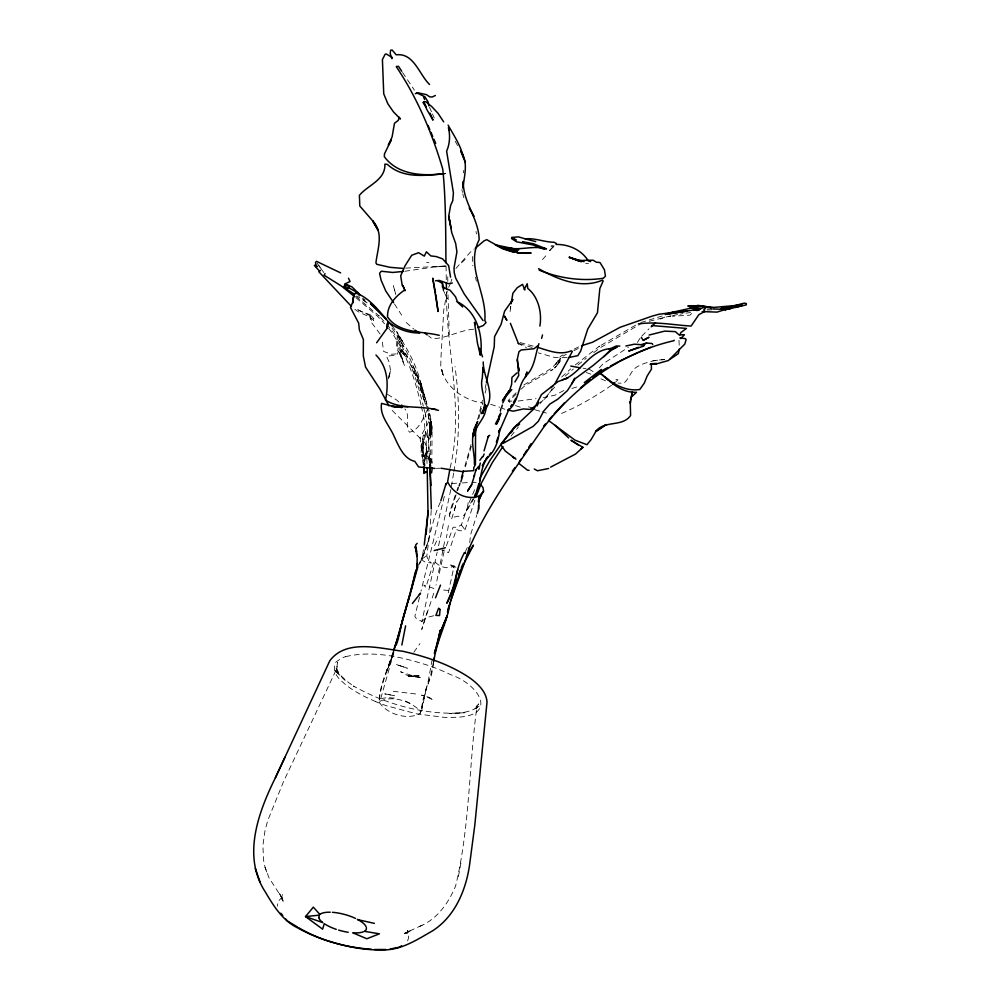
<?xml version="1.0" encoding="UTF-8"?>
<svg xmlns="http://www.w3.org/2000/svg" width="1000" height="1000" viewBox="0 0 1000 1000"><rect width="100%" height="100%" fill="white"/><g stroke="black" fill="none" stroke-linecap="round" stroke-linejoin="round"><path stroke-width="0.75" stroke-dasharray="5 3.75" d="M431.225 510.375L429.812 532.475L426.812 555.737L427.812 559.9L431.425 563.05L425.112 562.062L422.725 560.588L421.975 558.9L424.312 544.338M397.438 346.463L398.325 335.15L400.4 345.412L402.562 350.3L399.288 353.75L391.362 354.225L383.537 351.388L382.1 339.9M423.713 469.137L424.125 464.025M472.5 256.5L472.825 265.85M469.762 542.688L470.513 534.987L476.912 514.688M510.688 306.625L510.025 312.075L510.8 306.413M463.363 172.963L463.7 170.387M419.688 926.363C437.2 919.262 448.575 902.938 455.588 886.038C469.825 827.188 468.862 765.75 477 705.888L476.425 708.95L478.575 703.875L474.113 709.425L479.637 705.763C470.962 712.475 459.625 713.413 449.038 713.6L464.875 712.675C426.213 715.763 387.025 704.775 353.4 686.025L354.562 686.812L345.737 680.45L339.475 674.15L335.538 667.738L338.038 672.138L336.475 667.425L336.675 670.113L337.512 662.45L336.688 668.775L283.488 781.712L267.712 820.6L265 830.6L262.887 845.575L263.587 860.163L265.038 867.312L269.012 877.8L282.812 899.212L279.562 893.65L283.125 901.263L282 897.725L282.425 894.212L281.025 900.65L281.875 897.375L278.25 901.312L277.325 906.225M467.725 505.763L468.175 502.713M453.65 473.088L451.1 488.162M453.888 471.562C460.125 436.912 459.712 401.375 455.012 366.562M486.2 383.525L484.438 391.975M433.688 662.55L431.55 674.788L425.662 690.5L426.525 687.075L421.475 711.85C421.725 694.5 431.438 679.488 433.263 662.513M444.55 541.775L436.037 585.125M450.15 467.762C464.387 409.263 446.1 350.538 446.438 291.812M458.413 876.6L461.087 862.087M450.087 516.888L449.35 515.788L450.5 509.738L455.387 494.775M450.812 489.625L437.475 550.825M432.15 659.638L428.2 681.137L420.387 713.213C408.038 720.675 387.4 714.312 379.562 702.763L393.913 652.237M448.275 592.875L454.2 565.662C447.975 570.138 438.237 566.712 434.175 560.7L425.85 587.375L423.688 585.062L434.762 588.763M419.55 597.112L414.85 616.4L415.887 618.038L421.863 621.587L437.137 552.337M439.263 573.425L444.087 551.55M448.375 525.562L446.475 537.663M444.325 496.337L420.988 591.175M447.15 291.4L443.775 309.938L441 357.038L440.737 366.238L443.225 376.225L441.55 368.237C444.387 386.912 464.663 400.525 482.312 403M485.138 393.062L486.213 388.7M477.612 419.688L482.45 400.275M388.8 377.825L390.675 370.325L388.837 376.163M478.762 418.688L479.825 414.462M480.175 413.05L482.65 403.175M388.413 378.812L390.525 370.737L389.275 362.512L386.512 356.112L396.712 355.25L398.325 351.788L396.362 346.9L397.325 336.35M393.175 651.838L386.587 671.175L393.938 651.112C388.45 667.725 379.637 683.85 379.15 701.675C380.425 684.412 388.312 668.637 393.825 652.487L387.038 671.1L393.862 650.675M471.025 444.55L463.963 469.3M500 410.863L500.688 408.275M500.225 412.725L501.25 408.9M471.35 446.2L465.475 466.662M451.7 518.812L456.85 501.712L461.625 495M454.275 510.55L456.863 501.7M444.837 550.138L441.85 550.075L448.575 552.625L456.362 529.525L459.925 530.737L463.625 530.775L465 529.837L475.55 498.075M456.087 494.725L449.35 515.788M440.4 502.137C430.825 521.962 429.825 544.462 419.487 564.012L428.75 539.987L424.3 552.612L418.45 565.363M407.612 940.812L408.65 937.7L407.625 930.487L406.887 934.925L408.113 930.95L404.762 934.488L410.487 930.6L404.25 933.487L423.363 924.663M451.037 281.613L451.875 279.1M458.725 486.075L459.688 483.188M459.363 486.287L460.337 483.4M433.762 593.25L421.725 629.45L428.175 608.862M446.388 545.85L453.113 527.238L457.25 527.238L461.388 524.925L469.062 502.625L475.062 488.713M434.562 545.575L438.175 537.3M448.675 287.312L451.075 282M465.425 551.475L467.3 547.513M427.3 409.787C422.975 418.113 419.963 429.387 409.762 432.188L409.275 431.975C404.487 425.025 410.6 415.625 404.875 408.925M552.137 388.462C549.188 394.05 545.475 399.375 539.812 402.512M637.425 342.45L640.713 337.175M472.95 498.913L463.8 515.725L474.1 498.338M421.975 558.9L426.812 555.737M413.837 652.25L419.925 643.65M511 436.138L518.362 427.05M455.913 268.45L470.487 252.013L474.038 249.237M539.763 403.913L555.662 386M542.45 259.587L546.85 254.688M421.863 621.587L425.775 617.737L433.938 615.7M599.338 367.875L603.05 363.812L628.462 347.25M549.675 250.463L554.138 245.925L549.675 250.463L554.138 245.925L551.587 245.688L548.7 247.925M561.7 377.013L570.7 368.85M641.75 336.138L648.988 328.812M461.488 262.85L465.988 258.65M379.913 701.338C392.512 695.025 410.475 701.263 420.112 710.85L420.387 713.213M691.675 313.525L689.875 315.175L672.387 316.225M520.825 389.425L524.788 385.838L553 369.3L551.587 370.5L556.325 366.138L554.575 368.4L561.45 359.825L556.737 365.188L561.2 357.125L566.275 354.3M565.188 376.163L573.325 369.038M577.962 364.963L586.388 358.188M615.875 381.675L618.038 379.8L612.525 379M575.312 364.913L599.513 346.138L598.425 346.825L638.075 323.713M593.775 352.6L599.938 347.938L640.5 323.925M516.175 394.162L508.862 401.337L511.9 401.062M611.512 385.275C595.237 396.512 577.975 406.725 559.663 414.225M516.112 392.75L508.1 400.588L510.575 403.175M523.837 384.975L552 368.025L560.413 358.512L555.775 364.45L560.425 356.4L562.925 354.938M574.1 349.15L578.925 346.688M573.875 350.688L580.138 347.55M443.65 174.438L445.812 173.412L444.312 173.688M660.175 319.075L665.238 316.938L670.825 316.238M563.837 390.525L554.938 395.188L543.188 397.713M640.812 322.537L662.113 316M571.888 388.462L578.725 386.375M649.237 321.3L671.175 315.763M462.287 482.962L470.675 482.287M345.675 656.663C373.212 650.013 402.163 657.087 428.537 665.525A75.713 25.362 15.3 0 1 450.55 674.638C479.338 684.338 499.562 716.825 454.125 717.325A75.763 25.412 15.3 0 1 444.062 717.325L416.637 713.863L387.337 705.962M454.1 517.087L458.062 516.138L461.4 517.238M473.612 329.212C459.175 330.363 446.675 338.475 432.137 338.713L428.475 335.863M672.65 315.5L678.55 314.438M680.025 314.175L682.975 313.65M518.125 401.075L536.05 398.65M451.65 483.688L457.912 483.013M404.762 271.275L434 267.025L448.363 265.925M685.975 313.163L690.55 312.488M381.625 698.45L385.875 697.837M664.362 359.588C654.912 360.025 645.462 362.2 637.112 366.763C630.562 370.562 629.5 378.85 623.562 383.325L618.013 383.075M652.812 360.662L664.525 359.575M405.588 268.125L445.275 265.975M585.688 263.7L588.45 263.45M706.812 309.05L711.3 308.7M435.8 266.887L445.562 266.137M707.35 310.05L711.975 309.762M436.375 468.363L440.675 468.2M472.038 482.375L476.1 482.35M566.95 357.575L554.9 357.512L538.35 352.875M426.65 262.525L428.963 262.638M393.25 691.3L419.062 694.375M389.3 697.775L395.238 698.138M710.6 308.725L713 308.888M448.6 590.475L440.75 589.8M583.038 368.2L585.95 368.575M605.575 380.812L597.7 377.475M528.387 406.838L531.225 407.537M520.075 342.575L533.188 346.125M535.05 409.812L540.712 411.45M542.137 411.863L546.388 413.088M490.6 404.3L499.825 407.262M519.35 343.6L532.05 347.413M370.275 314.725L362.388 312.175L356.388 308.938L368.612 314.913L373.875 318.775L370.275 314.725L371.45 320.438M515.5 405.6L521.075 407.475M551.675 246.65L552.95 247.1M586.2 372.488L591.3 374.35M501.075 407.775L504.825 409.288M375.812 701.612L368.7 698.487A76.225 25.562 15.3 0 1 358.988 693.538L353.263 690.125A75.838 25.438 15.3 0 1 341.95 681.413C336.337 676.975 332.175 669.338 335.675 662.312L340.037 659.175A75.062 26.325 17.7 0 1 345.613 656.625M455.938 567.263L449.25 564.075L454.338 567.925M405.487 701.075L413 704.65M517.475 343.15L526.45 347.6M588.85 368.95L594.05 372.2M367.113 302.875L356.9 295.875M354.9 309.325C360.513 314.288 368.488 314.738 373.675 320.35L369.762 316.112L370.95 321.8L380.262 334.25M363.088 298.475L365.363 300.062M365.962 302L358.638 295.462M355.788 296.238L379.225 316.038L378.375 315.2L385.438 322.825M356.037 297.762L377.512 316.175L384.575 323.825M406.225 322.525L413.925 329.212M387.5 394.325L396.8 400.125L402.675 405.487M392.15 410.425L425.475 443.537L426.662 453.075L426.6 446.8L426.463 457.738L429.95 462.038L431.225 466.7L430.5 461.5L427.525 455.988L430.312 464.237L430.712 428.888L427.638 409.65M386.45 323.925C406.238 346.812 416.275 377.025 423.325 406.125M388.612 328.212C405.438 350.375 414.85 377.812 420.975 404.825M461.388 524.925L465 529.837M391.962 328C408.488 350.525 418.975 377.038 425.325 404.1L416.15 376.238L411.213 365.712C418.875 378.5 421.238 393.312 426.925 406.863M392.175 325.812C406.075 345.725 419.4 368.275 422.55 392.65L420.9 382.6L426.925 404.237L417.55 375.675L412.612 365.075L420.375 381.8L430.2 414.7L432.113 428.312L431.775 463.85L428.95 455.65L431.962 461.238L432.488 466.337M322.238 270.4L323.85 272.6M318.9 265.663L323.438 271.975M317.087 263.137L321.375 269.188M402.575 72.487L414.387 90.125M394.45 303.962L401.675 315.125M457.65 145.65L454.462 139.9M429.738 460.163L427.85 456.35L427.638 451.413M432.438 113.925L434.237 118.012M429.475 107.163L431.825 112.55M265.038 867.312L267 872.725M395.725 294.188L393.325 285.725L395.737 294.125M462.788 193.863L463.875 197.75M423.675 407.575L425.775 416.262L425.538 414.325L428.462 439.85L429.9 466.975M421.312 406.337L423.75 416.912L426.163 440.712L427.15 466.438M475.525 277.162L476.375 281.238M461.887 189.525L462.488 192.413M475.988 231.438L476.5 233.962M423.35 464.688L422.812 460.675L426.6 450.775L423.088 461.85L424.5 465.538L421.075 451.737L423.387 434.938L421.388 446.475L421.825 443.425L422.212 457.013L420.062 437.775L429.562 420.125L430.438 430.5L428.275 439.375L430.387 428.237L430.037 422.038L430.238 432.95L430.387 428.237L429.562 435.125L429.762 423.575L430.438 430.5L427.425 409.65M425 465.562L422.537 442.8L423.013 453.787L423.162 443.288L424.725 434.9L422.4 451.425L424.55 461.587L428.113 450.712L424.237 460.363L424.625 465.838M428.462 439.85L428.338 437.762L429.963 467M449.275 334.712L447.875 290.825M678.988 340.25L679.225 346.075M446.05 265.963L446.325 281.25M447.762 276.837L447.8 281.5M387.275 706.025A75.5 25.6 15.2 0 1 375.725 701.65M431.912 426.138L429.775 439.225L431.887 427.8L431.413 421.525L431.675 433.312L431.887 427.8L431.037 434.988L431.275 423.137L431.85 430.412L430.312 418.963L431.912 426.138L428.95 413.188L431.912 426.138M419.075 675.888L408.35 675.987L400.575 671.737L413.862 676.175L421.962 677.75L408.35 675.987L419.075 675.888M413.862 676.175L408.35 675.987L413.862 676.175M388.55 694.5L384.762 693.888L394.35 695.738L388.55 694.5M424.562 695.725L421.488 695.15L429.012 697.3L433.363 700.1L424.562 695.725M401.213 666.112L395.788 664.362L407.375 668.25L401.213 666.112M345.062 680.163L334.35 669.9L345.062 680.163M401.325 351.825L397.738 348.113L406.262 357.113L401.325 351.825M402.375 350.95L398.837 347.262L407.638 356.45L402.375 350.95M402.375 341.213L396.675 331.587L402.688 342.013L402.375 341.213M400.938 341.863L399.288 338.512L403.275 346.637L400.938 341.863M447.175 298.525L443.038 289.675L447.175 298.525M400.725 355.662L398.263 350.262L404.6 365.9L400.675 353.775L402.875 360.5L400.725 355.662M426.962 435.125L425.387 431.587L427.863 437.5L426.962 435.125"/><path stroke-width="1.5" d="M442.45 287.325L442.45 283.337L437.887 280.788M424.087 467.025L424.062 470.037L423.7 467.362M474.688 460.1L474.575 464.637C474.675 453 470.262 441.15 474.3 429.7L472.825 436.8L474.288 428.512L477.65 421.475L475.763 426.163M477.325 513.325L478.55 509.237L479.5 495.85L483.562 491.175L483.025 487.55L480.775 484.775M417.312 568.825L417.5 563.337M538.938 343.675C535.05 354.975 534.9 368.025 525.262 376.65M426.112 534.388L428.162 510.8M498.7 430.913L498.612 431.863L500.213 428.562M469.3 547.312C463.275 568.9 453.612 589.763 447.512 611.6M479.663 481.075L479.988 478.312M388.938 405.887L379.975 389.113L365.55 367.1L363.312 355.9L363.375 339.5L359.4 330.062L358.663 323.113L350.525 307.562L352.85 301.863L353.625 295.85L355.412 292.987C371.075 297.913 381 314.413 392.175 325.812M352.663 303.275L353.413 297.638L352.85 301.863M539.875 326.087C542.112 313.025 538.525 296.938 527.775 288.438L527.25 284.05M431.587 472.875L432.3 467.638M485.45 408.75L485.913 405.513C487.113 417.688 475.288 424.7 473.587 436.025L475.462 428.325M674.137 340.2L674.062 340.675C621.375 352.663 575.712 385.487 543.125 428.038C516.275 467.2 487.312 505.5 468.7 549.55M484.05 409.188L482.875 413.512L485.2 404.725L484.162 408.888L481.3 413.638C489.487 403.2 478.925 389.9 482.3 378.125L482.962 367.4L483.263 372.287M424.312 544.338L428.013 512.475L427.2 467.95M511.112 303.75L512.913 293.188L517.225 287.725L522.513 284.387L524.913 289.925L524.163 289.3L527.062 284.15M486.425 382.175L494.237 346.712L494.575 336.6L501.05 324.438L504.575 311.262L512.875 299.5L511.388 302.162M433.95 661.025C436.362 640.725 447.3 622.837 449.988 602.712M730.763 307.2L730.512 308.612L725.888 308.9M433.525 661L434.062 657.962M476.538 427.225L475.55 432.85L475.438 464.562L473.725 467.638L473.738 470.625L461.6 471.525L441.275 468.25M500 413.963L499.125 418.963L496.788 424.025M447.713 481.188L449.875 469.25M457.713 569.538L454.538 584.963L446.8 603.263C455.75 587.4 455.25 568.65 464.375 552.913L465.138 552.337L465.562 553.212L464.375 552.913M447.587 613.112L449.012 605.55M401.85 645.025L405.6 625.85M478.363 501.562L479.5 495.85C467.35 500.85 453.175 493.475 447.85 482.212L445.962 483.875L440.85 500.75M398.9 636.487L402.562 619.388L410.4 593.25M679.35 348.988L678.337 353.638L670.375 359.025M410.75 591.763L415.2 572.45L417.8 566.775M439.325 634.788L440.35 630.4M630.55 399.85L632.388 391.95L630.312 403.3L630.25 401.163L630.588 415.5C622.562 427.337 604.5 419.938 595.575 431.562L606.163 424.55L595.8 431.575L591.013 439.762L586.925 444.7L574.975 440.138L548.475 420.45M415.588 545.288L417.362 556.375M480.325 463.038L478.75 469.225L479.538 467.45M393.562 650.4L397.775 637.95L416.812 568.538L417.2 558.562L415.275 546.525L416.463 551.362M393.862 650.675L407.488 603.513M478.55 509.237L478.512 505.363M541.6 338.363L542.513 334.95M501.6 407.638L502.287 405.087M474.025 476.062L476.262 469.375M434.862 653.413L440.538 630.037L434.513 653.475M438.6 639.188L441.087 630.388M484.05 450.9L488.338 436.213M463.537 470.725L461.425 477.688M456.362 582.638L457.25 579.688M458.587 575.262L459.913 570.837M460.863 569.538L450.475 601.312M476.388 491.812L478.85 483.762M460.825 481.95L462.85 475.4M417.488 567.962L407.925 602.112M471.675 484.613L467.675 490.925L471.675 484.613L474.637 475.012M435.8 648.975L434.475 653.225L435.812 649.163M437.575 643.3L440.588 632.263L447.025 616.138L446.5 617.75M457.337 490.35L458.263 487.5M396.25 645.062L398.587 637.9M451.525 596.8L454.925 586.788L452.463 593.513M496.375 442.05L497.987 437.325M525.312 238.875L518.413 236.863L511.912 237.463L511.538 238.538L516.525 241.8L533.162 244.988L544.212 249.312M478.587 501.6L481.1 494.675L478.512 499.688M525.7 375.475L526.987 371.975L525.75 376.737C517.725 385.325 519.237 401.525 508.525 410.15L509.162 408.837L499.175 431.85L499.562 431.012C498.325 439.925 495.887 449.175 489.412 455.788C478.263 466.875 482.6 484.237 474.675 497.05M452.463 593.525L455.925 584.113M344.1 286.775L344.575 285.512L347.025 284.762L352.05 286.95L360.462 295.275M655.238 363.512L651.325 363.762L651.05 364.487L656.475 363.575M476.112 496.625L481.163 483.612L492.375 462.537L502.925 446.538M461.225 568.288L462.925 563.925M435.5 597.8L440.487 585.112M501.025 413.475L495.475 423.938M447.025 616.138L440.35 632.263L445.938 619.075M483 456.75L484.137 454.038M679.887 334.925L680.9 332.525L686.462 328.425L651.6 325.525M275.413 777.712C258.55 811.85 242.1 855.788 264.9 891.287C273.425 905.588 282.4 920.65 298.038 928.088C309.513 934.463 321.875 939.412 334.525 942.887C351.025 947.675 368.175 950.487 385.387 949.9C402.75 949.237 417.85 939.262 432.488 930.875C454.787 916.663 465.875 890.375 469.55 865.1L474.787 825.263L487.025 702.062C486.337 691.675 478.05 684.05 470.188 678.175C450.062 664.475 426.6 656.762 403.062 651.312C380.087 648.4 346.075 638.7 329.787 660.812L275.413 777.712L284.938 757.3M537.087 405.975L538.713 402.362M474.725 495.462L475.825 493.025M462.238 566.775L473.438 545.112L466.438 556.45M502.775 402.912L506.262 395.988L511.788 389.575M554.95 383.688L572.325 351.488L571.225 350.8C559.963 355.675 548.462 350.55 537.562 347.312M482.25 465.812L484.988 460.538M496.375 423.862L499.012 418.862L498.638 416.1M571.512 384.075L574.625 378.2M480.188 477.663L490.175 460.05L502.962 441.512L516.65 425.213M478.675 499.762L483.562 491.175M513.475 402.463L515.875 398.25M514.9 381.987L518.7 375.562L517.525 359.538M485.462 409.05C496.4 394.363 483.137 377.713 483.225 361.95M325.037 273.65L324.087 275.2L341.45 286.05L354.812 296.788M519.362 461.737L521.05 459.15M523.575 455.262L526.95 450.075M528.625 447.475L531.163 443.587M502.375 400.788L509.175 390.925L503.225 399.562M515.188 458.537L505.213 450.988L500.825 444.775L513.713 427.9L534.15 408.65L541.487 394.575L557.913 381.65L567.8 377.987L562.413 379.775M505.375 396.325L509.725 390.175L511.65 384.288L511.925 377.413L516.987 372.863M479.825 460.35L482.4 456.712M510.65 406.375L512.062 404.412M512.35 471.138L514.975 467.612M376.625 342.788L386.9 328.525L387.775 322.863L387.262 328.363L387.788 321.613C396.987 328.862 408.025 333.188 419.837 332.987M435.375 95.512L432.113 97.013L429.75 96.862L426.388 94.625L418.612 92.925L415.3 93.663M475.65 470.213L478.738 466.287M412.4 603.475L420.562 593.175L419.35 594.487M485.675 459.212L487.95 456.45M489.487 454.588L491.05 452.713M510.825 432.887L512.625 430.737M543.538 426.225L545.475 423.963M549.35 419.438L552.263 416.05M554.2 413.787L564.35 403M416.125 544.487L417.175 543.35M500.825 444.775L504.462 440.938M680.7 338.6L684.425 334.75L678.913 334.787L675.375 331.625L664.625 331.125L649.1 335.037M603.862 356.65L611.388 349.05M487.7 437.25L489.725 435.262M703.737 309.925L705.35 308.4M632.362 396.138L636.487 392.287C620.975 392.912 610.625 382.15 600.075 372.688M651.188 326.8L655.575 322.762M578.188 444.988L570.988 440.238L582.9 447.337L575.487 454.087L550.638 467.113M517.537 425.85L519.612 424.012M580.688 449.275L582.9 447.337M580.413 388.025L585.9 383.25M612.638 384.475L614.8 382.612M320.562 270.35L319.6 271.163L314.387 265.512L315.525 264.8M537.337 346.087L534 348.75L521.138 349.975L518.938 351.763L517.1 360.15L519.075 370.875L518.525 367.512M475.225 248.312L484.237 240.725L486.838 239.675C500.288 247.8 514.963 254.75 531.163 253.05L517.263 252.887M587.087 382.337L590.625 379.575M592.987 377.738L602.438 370.387L607.775 367.512M426.737 471.912L423.812 473.438L423.713 469.137M584.338 382.575L601.312 369.45M317.413 266.175L316.375 266.962L315.512 262.475L316.5 261.337L340.637 272.887M535.237 405.975L530.662 409.45L523.4 408.938L513.188 411.188L507.612 409.925M439.263 335.337C422.125 331.1 398.738 333.525 387.575 316.95C386.95 305.338 395.925 295.863 404.963 289.837L405 290.725L402.7 285.375L404.387 288.725M550.9 387.488L552.975 386.163M401.575 945.8L399.175 947.25L390.238 948.975M503.488 443.175L533.25 426.287L538.362 421.238L543.825 410.925L549.862 404.075L557.875 399.125L567.425 390.613L575.112 378.725L593.162 365.438L610.875 350.525L617.175 346.987L610.3 349.9M346.488 288.875L348.8 287.488M643.838 344.55L646.538 343.05L652.1 343.5L652.725 344.562M423.713 102.05L422.95 102.475L426.225 107.05L423.713 102.05L426.825 109.513L433.013 120.15L430.062 113.2M610.45 366.075L618.45 361.763M566.312 378.475C582.35 370.112 590.862 349.888 610.9 348.575L609.212 349.263L616.325 345.975L619.85 346.062M643.5 340.025L648.988 337.262L643.213 340.475L641.388 337.413M619.788 361.037L638.325 352.425M397.137 66.287L396.262 66.662C417.3 97.875 432.137 133.15 442.762 169.163C445.925 200.312 445.65 231.6 445.962 262.863M639.712 351.85L650.75 347.287M638.4 347.325L628.713 351.025L643.713 346.1L644.412 344.938L634.487 344.175L625.875 346M477.762 327.638L483.3 325.538L485.988 322.612L484.837 320.475C487.075 293.163 465.288 266.312 479.137 239.8C478.95 218.8 462.812 202.25 463.275 181.4L463 188.175C464.113 175.613 468.775 162.4 460.688 150.963L465.337 162.338M581.525 345.725L592.487 342.262L620.125 327.287L651.912 316.212L658.863 314.262L685.362 310.837L668.213 313.2L690.4 308.25L700.888 308.712M705.013 307.213C692.125 311.012 678.575 311.925 665.312 314.438L687.05 311.15M424.325 472.25L426.562 471.55M742.2 305.5L734.737 307.05M344.575 285.512L347.025 284.762L349.175 286.637M641.062 344.712L646.538 343.05M722.1 309.462L727.337 308.05L719.912 309.188L713.088 309M434.2 550.538L445.35 547.737M727.4 307.688L723.1 308.725L744.287 303.125L746.35 303.612L746.275 304.887L724.938 309.837L731.888 307.425L717.025 312.1L702.2 311.6M734.388 306L720.638 308.688L730.35 306.975M568.462 357.587L577.825 355.675L580.65 351.1L587.75 329.087L597.45 312.775L599.85 288.488L603.112 281.087L602.612 280.125C580.975 289.275 557.675 279.387 538.587 268.663M548.638 468.488L537.475 470.763L534.263 468.988M732.75 306.087L738.325 305.038M452.325 283.05L448.475 283.663L439.263 280.438L435.425 280.788M443.05 173.8C423.938 175.637 402.962 178.612 387.325 164.363L384.888 164.125C385.637 180.012 367.938 185.012 359.4 195.312L359.8 206.012L372.463 220.613L378.263 230.512L372.75 220.863C384.05 233.225 377.5 248.812 375.938 262.863L376.788 264.312L389.988 267.325L402.75 268.387M442.812 173.863C422.225 176.125 397.688 174.988 384.3 156.637L384.487 153.863L391.4 139.725L388.35 145.05L392.1 136.875L394.462 123.338L398.263 120.35L399.175 117.275L400.425 118.987L393.5 111.938L387.875 103.85L383.738 93.812L382.413 59.55L385.075 54.35L386.138 53.913L392.413 57.6M656.538 363.5L650.075 364.275L656.65 363.85L668.487 360.5L684.812 344.062L686.125 339.7L685.362 338.625L679.825 337.9M385.887 949.488L374.3 949.513M735 306.9L739.388 306.375L738.9 305.188M697.2 307.025L689.95 306.938L688.1 306.025L697.412 305.7L713.988 307.4L735.188 305.55M403.263 271.425L392.725 272.462L381.275 271.225L379.562 273.337L381.062 280.1L385.8 291.025L393.587 302.663M424.288 101.838L425.812 101.7L431.812 106.638L438.05 113.35L443.688 121.888M726.275 307.55L729.262 307.312M696.15 310.462L699.175 310.238M741.112 304.525L741.825 304.462M434.938 468.425L418.625 466.975L414.8 461.362C403.587 458.875 398.625 445.775 394.15 436.438C389.75 425.863 379.3 415.688 381.575 403.4L396.075 407.062L402.25 407.438L391.562 406.362L408.075 406.737M688.1 306.025L697.412 305.7L710.825 307.512M638.337 323.938C656.175 321.325 673.363 325.037 691.125 326.062L698.838 314.675L704.663 311.537L704.438 310.3M697.962 310.113L693.863 310.1L698.075 310.15M371.413 949.312C346.15 947.463 320.662 940.738 298.8 927.775M695.938 306.837L693.238 306.65L700.662 308.65M529.087 470.312L527.487 470.163L518.787 463.338M556.013 244.412C568.9 244.312 581.362 249.775 588.275 260.837L590.65 261.562M579.288 261.125L581.775 261.512M431.763 408.825L436.188 409.513M697.825 305.325L710.863 307.475M570.75 366.05L580.138 367.825M522.463 241.65L533.325 243.75L546.45 248.912C534.038 245.2 521.438 250.387 509.025 248.113L518.8 249.8L495.25 244.8L502.625 248.812L514.25 252.425M357.45 919.575L374.387 923.375M535.7 241.575L525.188 238.837C535.175 237.85 544.45 242.2 554.125 242.262L556.337 243.412M584.025 261.65L569.263 257.288L577.85 260.575M438.475 410.4C421.225 404.888 401.5 410.138 385.513 400.163C388.688 384.3 388.062 367.3 375.962 355.025M416.788 92.9L424.875 96.725L428.05 101.9L428.888 105.812M419.487 332.85L415.025 330.163M539.188 270.15C559.288 278.325 581.9 281.512 603.325 278.263L605.438 276.163L604.425 269.75L599.975 262.488L596.462 262.238L593.038 260.2L577.938 260.538L578.95 260.788L569.263 257.288L581.075 261.637M531.05 408.025L533.713 409.225M511.912 237.463L516.438 240.037M297.562 927.062L287.312 920.913L285.613 918.888M354.55 294.375L343.812 287.225L344.3 286.488L348.137 287.438L358.625 293.3M514.987 458.375L512.55 456.812L515.988 459.062M424.738 333.125L427.25 334.913M599.338 372.537C610.425 382.275 624.212 391.912 639.775 389.487L644.325 383.075L647.15 376.012L651.438 369.188L651.325 363.762M606.75 378.4L608.725 380.05L605.462 377.275M554.825 425.138L568.688 437.95M351.4 306.388L318.837 271.75M457.137 301.775L462.675 306.975M319.913 914.488L313.337 907.15L305.525 916.575L322.625 929.163L324.25 923.675A24.65 8.35 15.3 0 0 336.262 929.35M448.125 125.138C453.713 135.3 460.75 145.387 463.288 157.088M280.837 913.213L282.8 915.537M429.575 84.488C419.237 74.662 413.963 52.675 396.213 54.825L392.137 50L390.625 50.263L390.175 53.562L391.975 58.712M398.35 66.188L401.725 71.225M506.725 320.075L504.513 316.137L506.812 320.175M483.075 320.625L464.175 293.875L455.7 278.175L454.225 272.6L454.038 267.887L456.925 251.875L455.675 243.538L451.75 232.613L448.725 216.225L450.625 205.463L452.762 200.7L453.413 192.8L446.625 151.137C449.888 143.9 450.262 135.275 448.45 127.613L449.3 130.262M348.5 278.212L350.062 281.5L344.625 284.075L344.837 285.438M475.5 324.675L474.438 322.287L477.45 343.038L480.325 355.175L479.762 350.95M423.612 97.163L424.663 99.588M428.013 125.475L429.787 129.588M430.975 132.338L432.75 136.463M433.938 139.213L435.712 143.338M518.6 343.963L510.412 323.325M482.537 356.838L479.4 348.25L480.9 352.887C482.65 333.488 476.238 310.863 457.45 301.875L455.562 296.8L450.087 290.225L444.812 288.212L443.038 286.525L443.55 289.262M255.3 868.462L260.087 882.188M415.412 547.438L416.488 551.362M442.45 283.337L443.625 289.062M451.037 227.862L448.725 216.225L450.425 224.913M435.513 293.125L432.738 278.188L438.088 311.512L435.788 294.613M450.55 277.137L448.65 265.613L442.587 258.85L436.325 256.588L430.812 255.912L426.425 251.8L424.312 256.112L418.6 252.712L411.688 255.275L405.05 265.763L400.688 275.825L402.262 285.7M445.962 483.875L446.075 484.637M366.375 927.6L366.312 929.275A24.65 8.35 15.3 0 1 364.375 931.325L379.412 933.812L366.863 938.763L352.762 932.8A24.65 8.35 15.3 0 0 363.275 931.838M318.812 917.6L319.275 915.163L305.525 916.575L322.8 922.625A24.65 8.35 15.3 0 1 318.825 917.663M429.9 466.975L431.312 508.9M429.963 467L430.988 485.462M446.337 282.762L446.413 288.8M348.212 932.288A24.65 8.35 15.3 0 1 338.625 930.1M319.9 914.438A24.65 8.35 15.3 0 1 330.238 912.212M332.438 912.312A24.65 8.35 15.3 0 1 355.525 918.425M357.5 919.4A24.65 8.35 15.3 0 1 366.05 926.587M440.05 609.475L439.538 615.538L435.887 615.375L438.638 608.2L440.05 609.475M517.275 251.55L504.225 247.838L517.275 251.55M373.675 306.312L370.513 303.738L386.213 318.875L373.675 306.312M472.212 213.038L469.312 207.862L473.9 216.4L472.212 213.038"/></g></svg>
